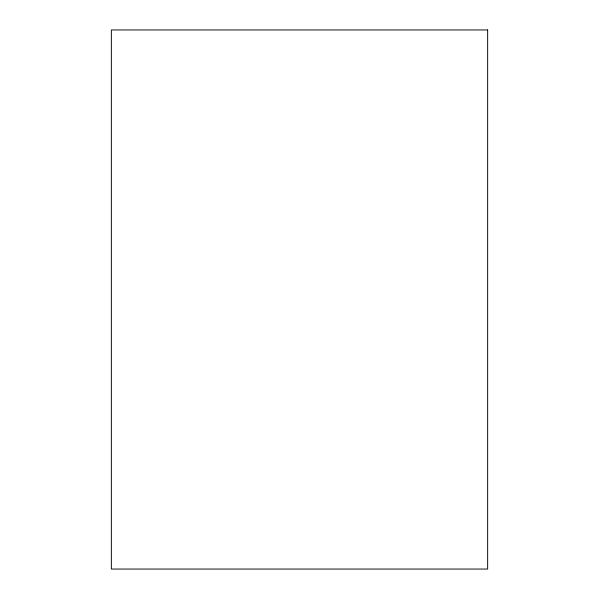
<?xml version="1.0" encoding="UTF-8"?>
<svg xmlns="http://www.w3.org/2000/svg" width="599" height="599" viewBox="0 0 599 599"><rect width="100%" height="100%" fill="white"/><g stroke="black" fill="none" stroke-linecap="round" stroke-linejoin="round"><path stroke-width="0.9" d="M487.646 29.95L111.354 29.95L111.354 569.05L487.646 569.05L487.646 29.95"/></g></svg>
